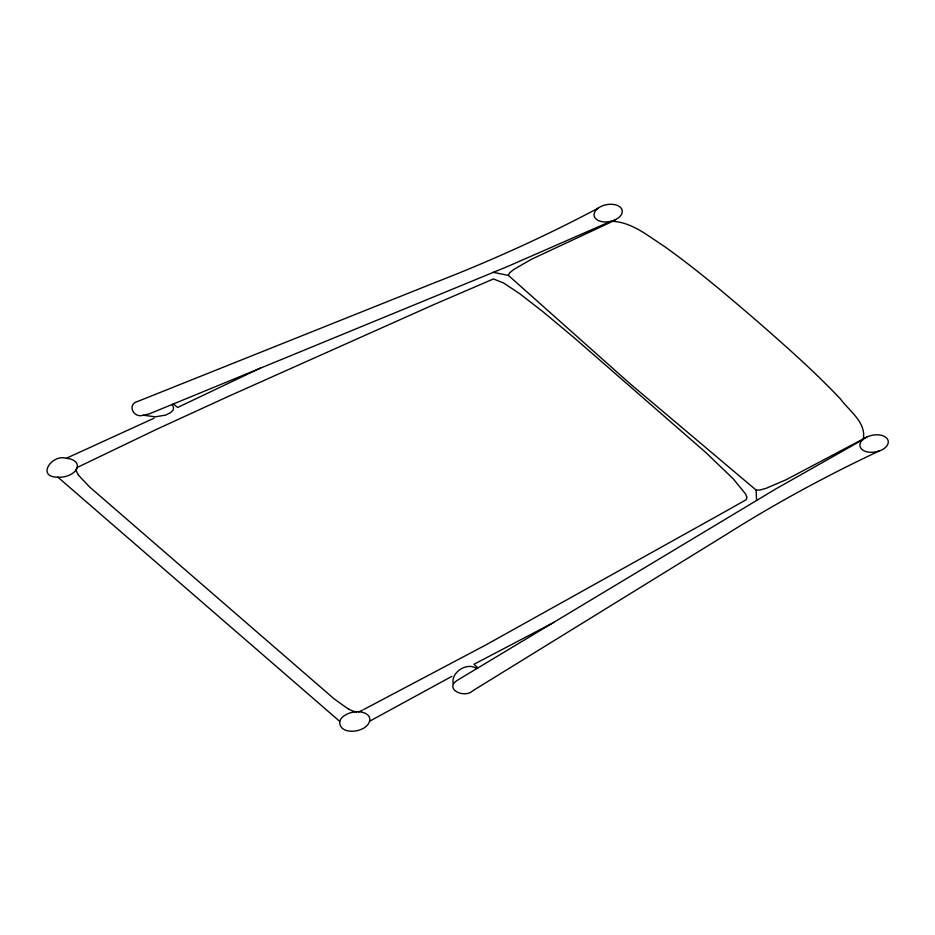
<?xml version="1.0" encoding="UTF-8"?>
<svg xmlns="http://www.w3.org/2000/svg" width="935" height="935" viewBox="0 0 935 935"><rect width="100%" height="100%" fill="white"/><g stroke="black" fill="none" stroke-linecap="round" stroke-linejoin="round"><path stroke-width="1.4" d="M57.912 477.236A15.334 9.21 -10.5 0 0 76.448 469.312L76.53 469.089M863.344 438.503C866.184 422.164 848.922 410.687 840.413 398.929C814.829 371.803 786.791 347.13 758.764 322.587C728.178 296.208 697.37 269.97 664.481 246.478C648.458 236.286 632.516 222.413 612.706 221.315L531.431 259.276L513.596 269.596L509.47 273.008L508.418 275.428L630.155 383.806L756.111 490.069L759.933 490.045L766.034 488.35L785.938 479.819L866.675 437.124A14.317 8.59 -10.5 0 1 886.906 438.351A14.317 8.59 -10.5 0 1 878.725 451.254M863.052 439.543L775.36 489.192L456.724 680.668C444.347 689.481 464.753 698.515 472.455 690.977L726.109 534.586C775.127 503.579 826.213 475.892 878.69 451.208M612.706 221.315L615.616 219.561A14.317 8.59 -10.5 0 0 619.262 206.413A14.317 8.59 -10.5 0 0 598.166 208.131M78.224 466.986L157.232 429.025L228.362 396.405L433.746 304.646L493.47 278.957L503.86 283.141L519.872 293.812L543.492 312.161L574.943 338.423L705.96 452.645L733.25 478.884L745.663 494.101L746.971 497.525L746.27 499.629L727.862 510.089L485.335 645.22L363.668 709.548M451.921 676.332L369.535 721.259C366.485 733.04 338.599 735.95 339.779 721.423L57.923 477.189C35.717 477.317 52.138 453.545 66.151 458.36L154.041 418.214M554.046 622.301L473.998 664.259L477.984 667.929M362.488 710.144L359.975 711.383M611.093 221.209L507.717 266.44L148.992 414.006L143.184 415.187L155.268 416.835L165.659 415.093L170.462 412.709L173.069 410.161L173.63 407.531L172.075 404.481M260.584 367.993L177.662 407.461L173.361 403.943M359.648 711.488L359.145 711.605M358.935 711.652L358.421 711.745A15.334 9.21 -10.5 0 1 369.559 721.259M358.222 711.769L358.14 711.78A14.773 8.871 -10.5 0 0 356.469 711.792L356.317 711.804A15.334 9.21 -10.5 0 0 339.697 721.423M143.09 415.222C133.565 418.553 126.435 404.154 138.123 401.267L435.196 282.487C490.898 260.865 545.432 236.169 598.225 208.166A14.2 8.52 -10.5 0 0 595.735 218.685A14.2 8.52 -10.5 0 0 610.894 221.35A15.1 9.069 -10.5 0 0 615.604 219.561M493.364 272.33L508.418 275.428M348.416 709.104L334.146 698.877L89.737 487.088L78.295 475.015M476.873 668.595C466.366 661.489 450.156 673.188 453.37 684.151M76.939 468.19L76.951 468.213A14.773 8.871 -10.5 0 1 76.518 469.183M77.021 468.026L77.032 468.073A15.334 9.21 -10.5 0 0 66.163 458.349M756.111 490.069L756.59 500.435M878.655 451.137A14.2 8.52 -10.5 0 1 862.619 449.957A14.2 8.52 -10.5 0 1 862.806 439.637A15.1 9.069 -10.5 0 1 866.675 437.136M78.552 474.91A24.731 14.855 -10.5 0 1 76.179 469.253M356.293 711.979A24.731 14.855 -10.5 0 1 348.65 708.964"/></g></svg>
